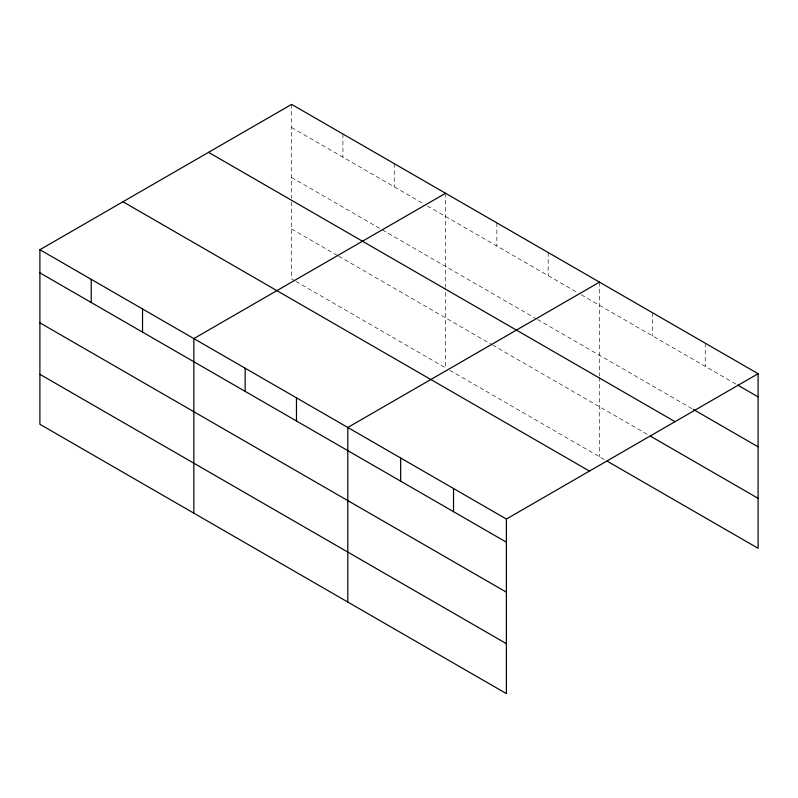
<?xml version="1.0" encoding="UTF-8"?>
<svg xmlns="http://www.w3.org/2000/svg" width="798" height="798" viewBox="0 0 798 798"><rect width="100%" height="100%" fill="white"/><g stroke="black" fill="none" stroke-linecap="round" stroke-linejoin="round"><path stroke-width="0.6" stroke-dasharray="3.99 2.99" d="M291.609 127.54L423.1 203.46M427.379 205.924L577.044 292.337M581.323 294.801L736.524 384.407M291.609 177.515L536.416 318.851M537.493 319.469L692.285 408.835M291.609 228.996L337.574 255.54M338.651 256.148L491.518 344.417M492.585 345.025L648.046 434.78M294.821 280.816L291.609 278.961L291.609 199.58M295.888 281.435L445.553 367.838L445.553 288.457M449.833 370.312L604.884 459.838M705.233 343.19L705.233 366.342M652.365 312.666L652.365 335.818M599.498 282.143L599.498 376.107M599.498 377.334L599.498 456.715M548.176 252.517L548.176 275.669M496.865 222.891L496.865 246.043M445.553 193.266L445.553 287.23M394.242 163.64L394.242 186.792M342.921 134.014L342.921 157.166M291.609 104.388L291.609 198.353"/><path stroke-width="1.2" d="M39.9 249.714L506.391 519.039L506.391 693.612L39.9 424.287L39.9 249.714L291.609 104.388L758.1 373.713L758.1 548.286L607.049 461.084M445.553 193.266L193.844 338.591L193.844 513.164M599.498 282.143L347.788 427.469L347.788 602.041M506.391 519.039L758.1 373.713M737.601 385.035L758.1 396.865M693.362 409.464L758.1 446.84M208.547 152.348L675.038 421.673M650.2 436.027L758.1 498.321M122.962 201.754L589.453 471.079M39.9 272.866L506.391 542.191M39.9 322.831L506.391 592.166M39.9 374.322L506.391 643.647M453.523 488.516L453.523 511.668M400.656 457.992L400.656 481.144M296.467 397.843L296.467 420.995M245.156 368.217L245.156 391.369M142.533 308.966L142.533 332.118M91.211 279.34L91.211 302.492"/></g></svg>
